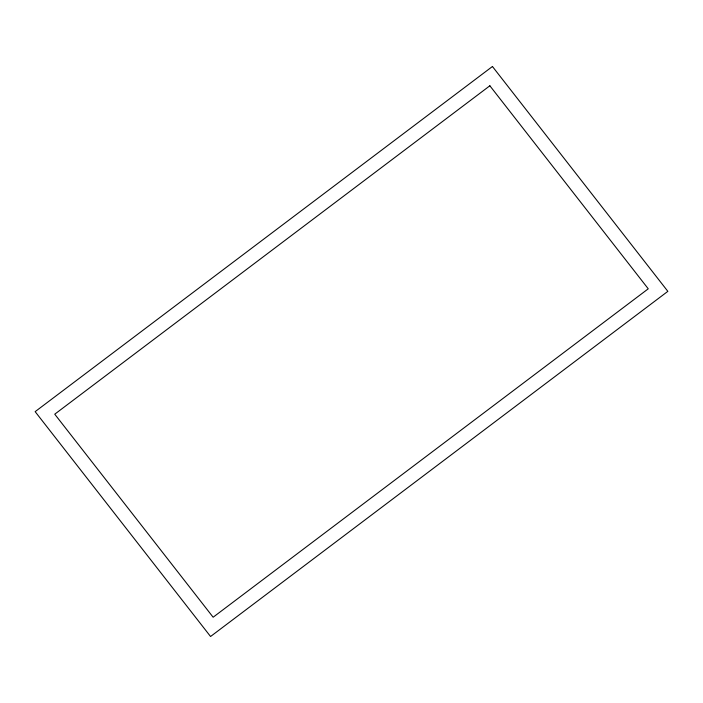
<?xml version="1.0" encoding="UTF-8"?>
<svg xmlns="http://www.w3.org/2000/svg" width="703" height="703" viewBox="0 0 703 703"><rect width="100%" height="100%" fill="white"/><g stroke="black" fill="none" stroke-linecap="round" stroke-linejoin="round"><path stroke-width="1.05" d="M492.443 66.495L35.15 411.65L210.557 636.505L667.85 291.35L492.443 66.495M489.859 85.775L54.746 414.19L213.141 617.225L648.254 288.81L489.859 85.775"/></g></svg>
